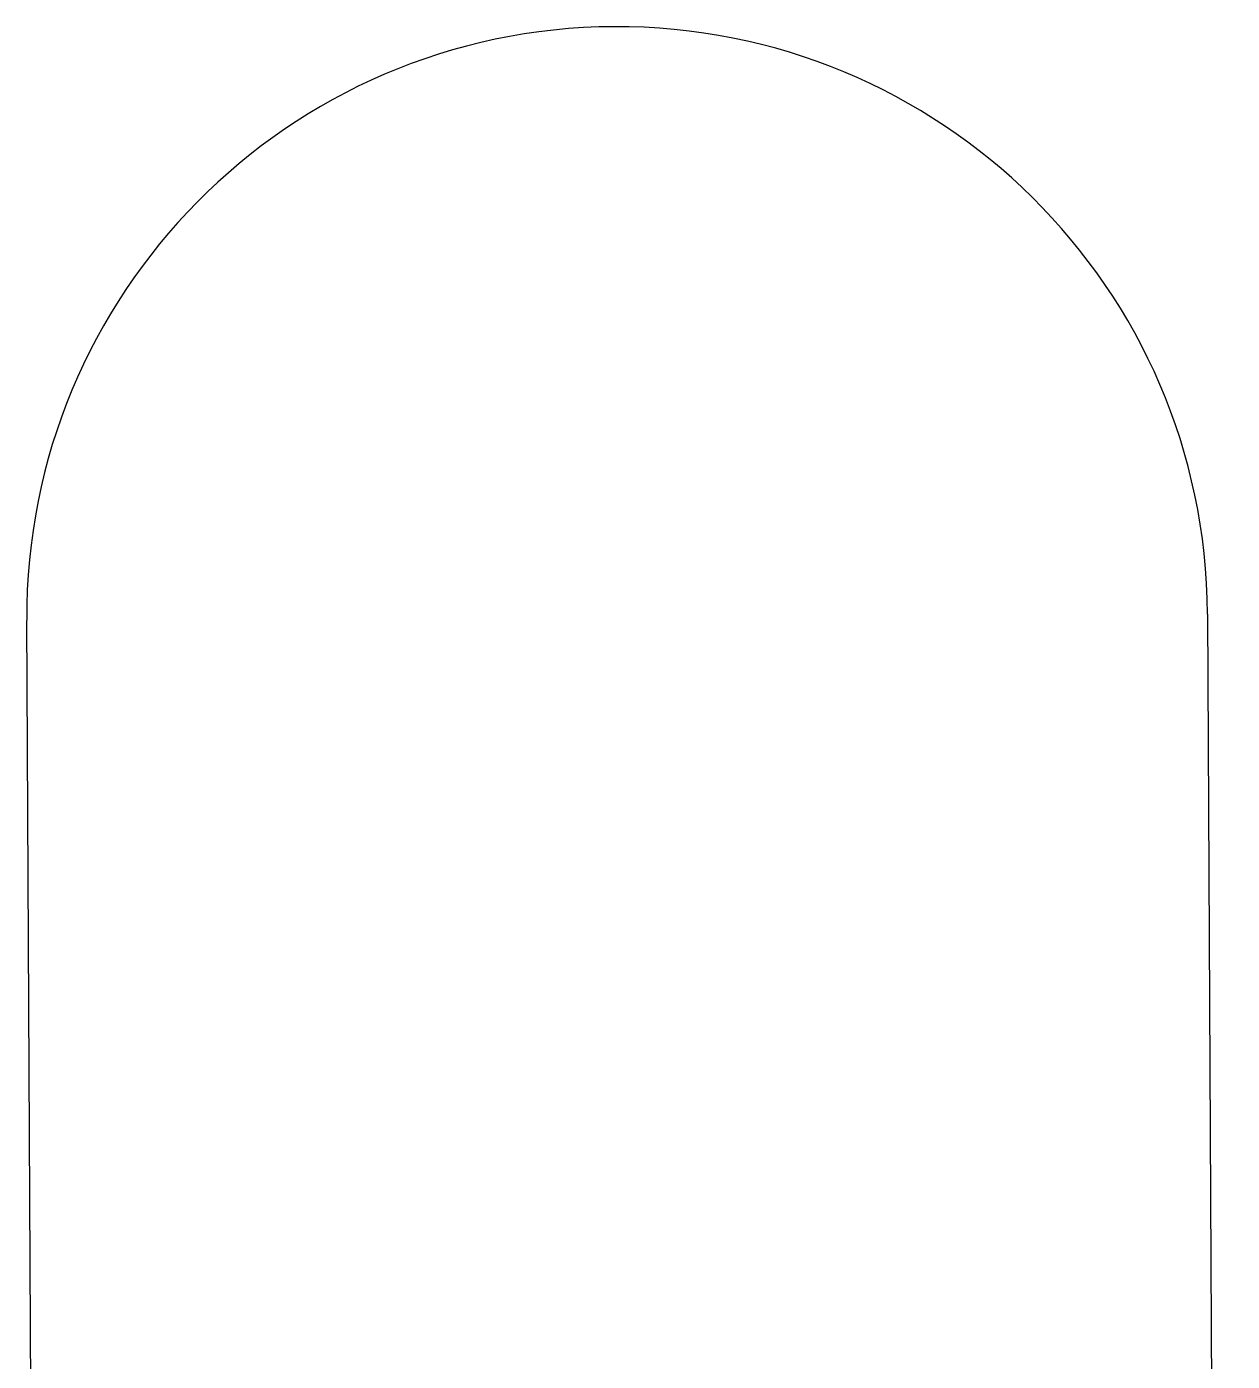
# Model space of a CAD drawing. Header units: millimetres. Extents: x 31 to 420, y 24 to 498.
# Drawn here: x 136.01 to 156.43, y 339.52 to 362.12 of the extents above; entities that cross this region are included whole.
import ezdxf

# ---------------------------------------------------------------- set-up
doc = ezdxf.new("R2010")
doc.units = ezdxf.units.MM

msp = doc.modelspace()

# ---------------------------------------------------------------- linework, layer by layer
at = {"color": 7, "linetype": 'Continuous'}
for p, q in [((156.007, 352.177), (156.427, 273.178)), ((156.007, 352.177), (156.427, 273.178)), ((136.428, 273.072), (136.007, 352.07)), ((136.428, 273.072), (136.007, 352.07))]:
    msp.add_line(p, q, dxfattribs=at)
msp.add_arc((146.007, 352.124), 10, 0.305, 180.305, dxfattribs=at)
msp.add_arc((146.007, 352.124), 10, 0.305, 180.305, dxfattribs=at)

doc.saveas('drawing.dxf')
